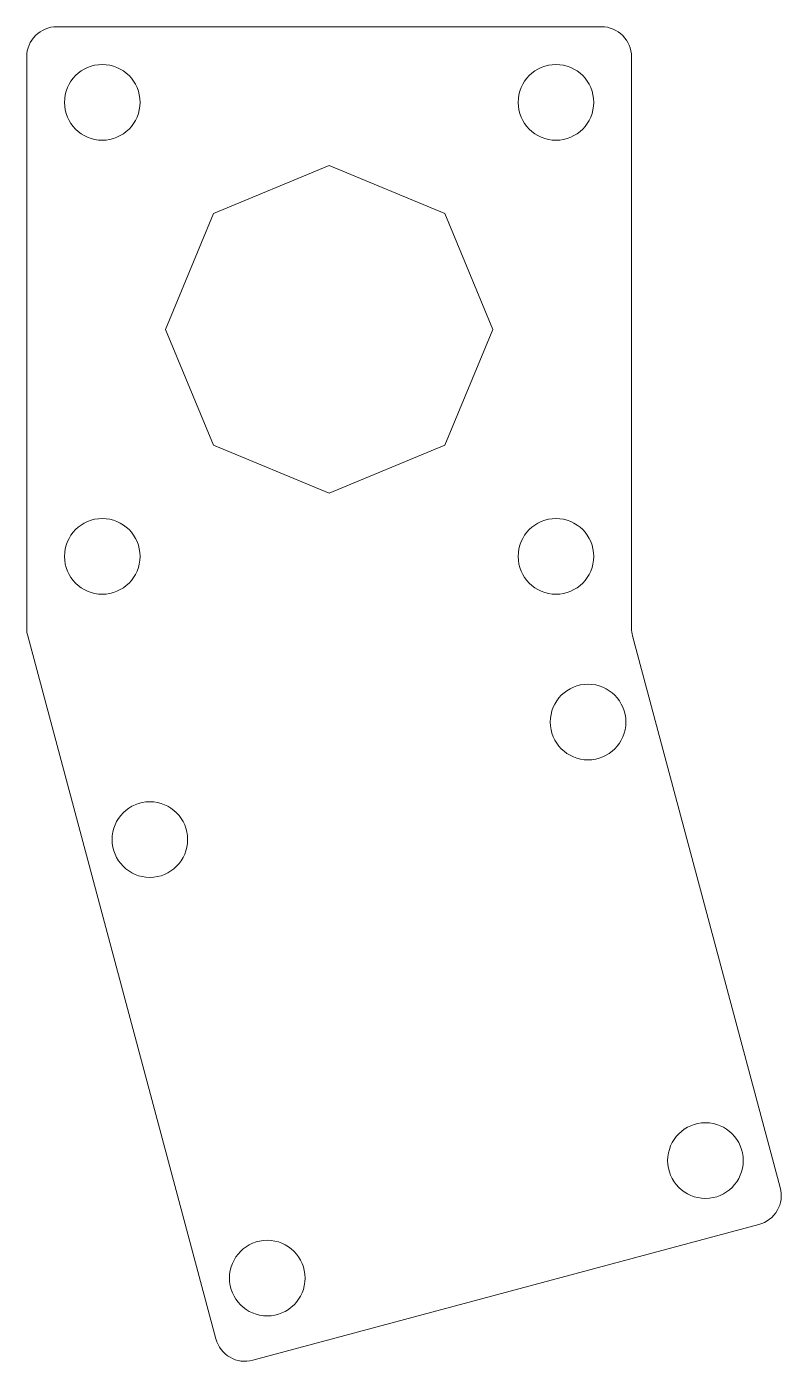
# Model space of a CAD drawing. Header units: millimetres. Extents: x -20 to 29.9, y -68.2 to 20.
import ezdxf

# ---------------------------------------------------------------- set-up
doc = ezdxf.new("R2010")
doc.units = ezdxf.units.MM

msp = doc.modelspace()

# ---------------------------------------------------------------- linework, layer by layer
at = {"color": 7, "linetype": 'Continuous', "lineweight": 15}
for p, q in [((18, 20), (-18, 20)), ((-20, 18), (-20, -19.737)), ((20, -19.737), (20, 18)), ((0, 10.824), (-7.654, 7.654)), ((7.654, 7.654), (0, 10.824)), ((-7.654, 7.654), (-10.824, 0)), ((10.824, 0), (7.654, 7.654)), ((-10.824, 0), (-7.654, -7.654)), ((7.654, -7.654), (10.824, 0)), ((-7.654, -7.654), (0, -10.824)), ((0, -10.824), (7.654, -7.654)), ((-19.932, -20.254), (-7.485, -66.705)), ((29.835, -56.705), (20.068, -20.254)), ((-5.036, -68.119), (28.421, -59.155))]:
    msp.add_line(p, q, dxfattribs=at)
for centre in [(-15, 15), (15, 15), (-15, -15), (15, -15), (17.123, -25.947), (-11.855, -33.712), (24.887, -54.925), (-4.09, -62.69)]:
    msp.add_circle(centre, 2.5, dxfattribs=at)
for centre, start, end in [((-18, 18), 90, 180), ((18, 18), 0, 90), ((-18, -19.737), 180, 195), ((22, -19.737), 180, 195), ((27.903, -57.223), 285, 15), ((-5.554, -66.188), 195, 285)]:
    msp.add_arc(centre, 2, start, end, dxfattribs=at)

doc.saveas('drawing.dxf')
